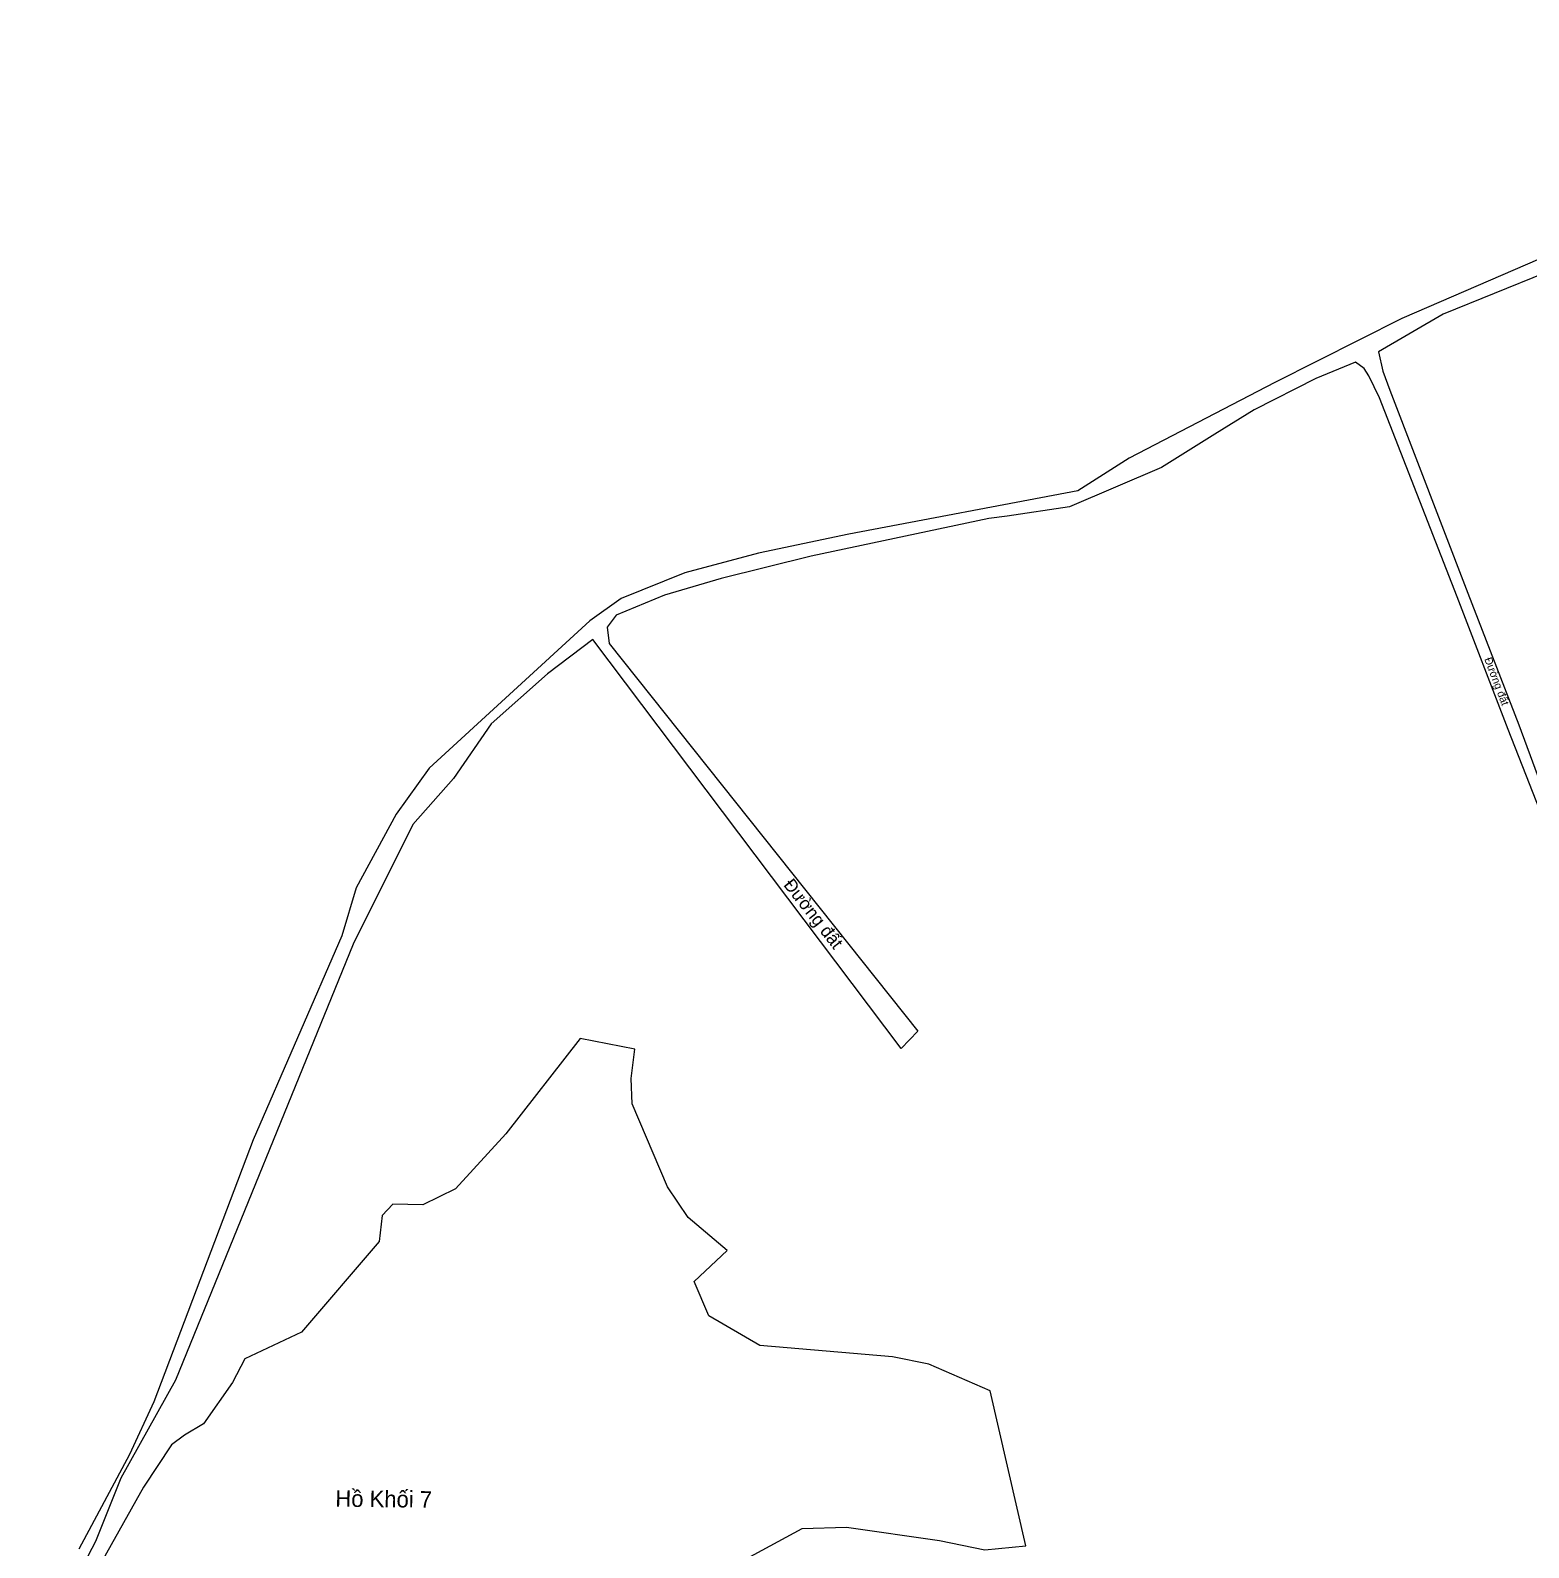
# Model space of a CAD drawing. Extents: x 548434 to 553028, y 1835329 to 1842282.
# Drawn here: x 548487.7 to 548851.7, y 1841663.7 to 1842032.3 of the extents above; entities that cross this region are included whole.
import ezdxf

# ---------------------------------------------------------------- set-up
doc = ezdxf.new("R2010")
doc.units = 0
for name, color, linetype in [('Level 18', 7, 'Continuous'), ('Level 30', 7, 'Continuous'), ('Level 31', 7, 'Continuous'), ('Level 5', 7, 'Continuous')]:
    doc.layers.add(name, color=color, linetype=linetype)

msp = doc.modelspace()

# ---------------------------------------------------------------- linework, layer by layer
at = {"layer": 'Level 30'}
for points in [[(548958.89, 1842022.14), (548972.4999, 1842032.3352), (548866.43, 1841982.02), (548820.9, 1841962.32), (548790.1, 1841946.76), (548754.64, 1841928.36), (548742.21, 1841920.44), (548686.55, 1841909.92), (548664.62, 1841905.31), (548646.68, 1841900.49), (548631.24, 1841894.26), (548623.61, 1841888.88), (548584.6, 1841853.06), (548576.62, 1841841.91), (548566.85, 1841823.97), (548563.35, 1841812.32), (548541.83, 1841762.76), (548517.68, 1841699.06), (548511.79, 1841686.29), (548499.52, 1841663.25)], [(548855.72, 1841973.39), (548831, 1841963.4), (548815.26, 1841954.2), (548816.33, 1841949.52), (548818.03, 1841944.9), (548836.94, 1841895.56), (548849.38, 1841863.56), (548863.2, 1841826.05)], [(548861.42, 1841825.15), (548846.73, 1841862.48), (548834.36, 1841894.65), (548815.49, 1841943.06), (548812.92, 1841948.39), (548811.74, 1841950.17), (548809.69, 1841951.71), (548800.01, 1841947.75), (548785.06, 1841940.12), (548775.48, 1841934.24), (548762.51, 1841926.09), (548740.14, 1841916.56), (548725, 1841914.32), (548720.6, 1841913.72), (548677.39, 1841904.56), (548655.52, 1841899.16), (548641.75, 1841895.09), (548630.03, 1841890.21), (548627.88, 1841887.34), (548628.32, 1841883.34), (548703.31, 1841789.13), (548699.25, 1841784.96), (548624.39, 1841884.3), (548613.32, 1841875.99), (548599.67, 1841863.83), (548590.52, 1841850.55), (548580.67, 1841839.38), (548566.14, 1841810.28), (548522.97, 1841704.36), (548509.66, 1841680.53), (548503.57, 1841665.18), (548487.7, 1841634.95)]]:
    msp.add_lwpolyline(points, dxfattribs=at)
at = {"layer": 'Level 31'}
msp.add_lwpolyline([(548661.65, 1841660.92), (548675.26, 1841668.29), (548686, 1841668.63), (548708.58, 1841665.36), (548719.64, 1841663.09), (548729.59, 1841664.07), (548720.87, 1841701.79), (548706.04, 1841708.23), (548697.17, 1841709.99), (548664.93, 1841712.8), (548652.56, 1841719.99), (548648.95, 1841728.3), (548656.98, 1841735.83), (548647.49, 1841743.84), (548642.52, 1841751.35), (548633.95, 1841771.52), (548633.68, 1841777.63), (548634.6, 1841784.77), (548621.29, 1841787.39), (548603.24, 1841764.18), (548590.96, 1841750.84), (548583.04, 1841746.97), (548575.81, 1841747.1), (548573.2, 1841744.33), (548572.45, 1841738.08), (548553.56, 1841716.02), (548539.82, 1841709.52), (548536.83, 1841703.79), (548529.78, 1841693.71), (548525.16, 1841690.99), (548521.99, 1841688.67), (548515.19, 1841678.32), (548504.31, 1841658.97)], dxfattribs=at)

# ---------------------------------------------------------------- texts
at = {"layer": 'Level 18'}
msp.add_text('Hồ Khối 7', height=4.00002, rotation=359.386203, dxfattribs=at).set_placement((548561.79, 1841673.61))
at = {"layer": 'Level 5'}
for height, rotation, p in [(1.90079, 290.700486, (548840.933, 1841879.566)), (3.11682, 308.184464, (548670.539, 1841824.652))]:
    msp.add_text('Đường đất', height=height, rotation=rotation, dxfattribs=at).set_placement(p)

doc.saveas('drawing.dxf')
